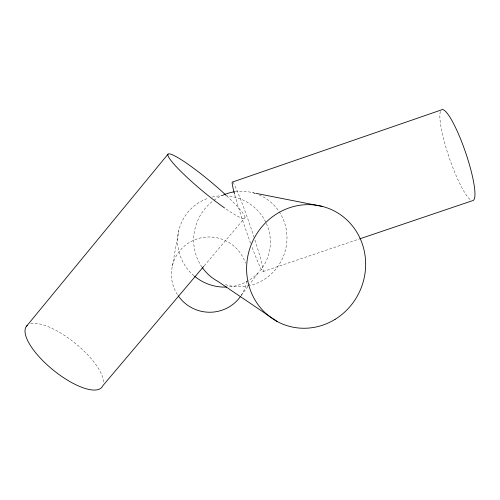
<?xml version="1.0" encoding="UTF-8"?>
<svg xmlns="http://www.w3.org/2000/svg" width="500" height="500" viewBox="0 0 500 500"><rect width="100%" height="100%" fill="white"/><g stroke="black" fill="none" stroke-linecap="round" stroke-linejoin="round"><path stroke-width="0.38" stroke-dasharray="2.5 1.88" d="M172.362 266.006L178.762 230.719M241.038 295.556L248.056 286.319M248.519 285.706L258.812 272.156M204.206 265.831L245.05 217.531M263.081 271.562L359.056 239.081M252.65 192.694L254.925 193.144M30.675 323.731A48.494 17.344 39 0 1 75.431 343.438A48.494 17.344 39 0 1 103.469 382.95M226.644 195.8A50.019 6.162 39.8 0 1 225.219 208.412M470.012 199.406A48.044 8.581 71.1 0 1 447.994 153.994A48.044 8.581 71.1 0 1 440.95 110.331M254.956 240.05A47.369 2.731 71.1 0 1 263.137 271.475A47.369 2.731 71.1 0 1 251.938 246.85M250.637 243.325A47.369 2.731 71.1 0 1 234.713 194.6M232.844 182.262A47.369 2.731 71.1 0 1 254.219 237.756M266.356 223.475A46.525 45.531 23.3 0 1 249.65 279.887M248.375 280.675A46.525 45.531 23.3 0 1 227.45 287.038M194.013 275.8A46.525 45.531 23.3 0 1 178.406 232.419A46.525 45.531 23.3 0 1 208.619 198.094M212.188 197.069A46.525 45.531 23.3 0 1 266.044 222.787M246.863 281.062A38.031 37.562 22 0 1 241.038 295.694M177.387 294.569A38.031 37.562 22 0 1 193.137 240.469A38.031 37.562 22 0 1 245.469 263.169M259.125 194.894A47.956 46.431 -67.4 0 1 278.781 211.088M279.206 211.725A47.956 46.431 -67.4 0 1 250.25 285.406M249.506 285.581A47.956 46.431 -67.4 0 1 224.037 284.106M201.969 267.087A47.956 46.431 -67.4 0 1 213.381 200.675M213.981 200.238A47.956 46.431 -67.4 0 1 222.569 195.294M235.194 191.7A47.956 46.431 -67.4 0 1 254.831 193.319"/><path stroke-width="0.75" d="M26.562 326.163L168.031 154.131M203.7 266.425L102.844 385.694A48.494 17.344 39 0 1 53.775 370.531A48.494 17.344 39 0 1 27.487 325.244M359.794 238.831L472.744 200.6A48.044 8.581 71.1 0 0 465.244 151.463A48.044 8.581 71.1 0 0 441.287 109.963L232.581 182.019A47.369 2.731 71.1 0 0 234.537 193.962M255.681 193.294L322.419 206.444M277.256 321.538L217.781 281.319A47.956 46.431 -67.4 0 1 202.413 267.719M224.644 208.012A50.019 6.162 39.8 0 1 167.838 154.662A50.019 6.162 39.8 0 1 225.619 194.838M240.606 296.319A38.031 37.562 22 0 1 178.238 295.837M226.694 287.075A46.525 45.531 23.3 0 1 194.6 276.288M223.287 194.981A47.956 46.431 -67.4 0 1 234.431 191.806M335.112 319.325A62.231 59.081 -68.2 0 0 336.669 212.3A62.231 59.081 -68.2 0 0 246.612 267.731A62.231 59.081 -68.2 0 0 335.112 319.325"/></g></svg>
